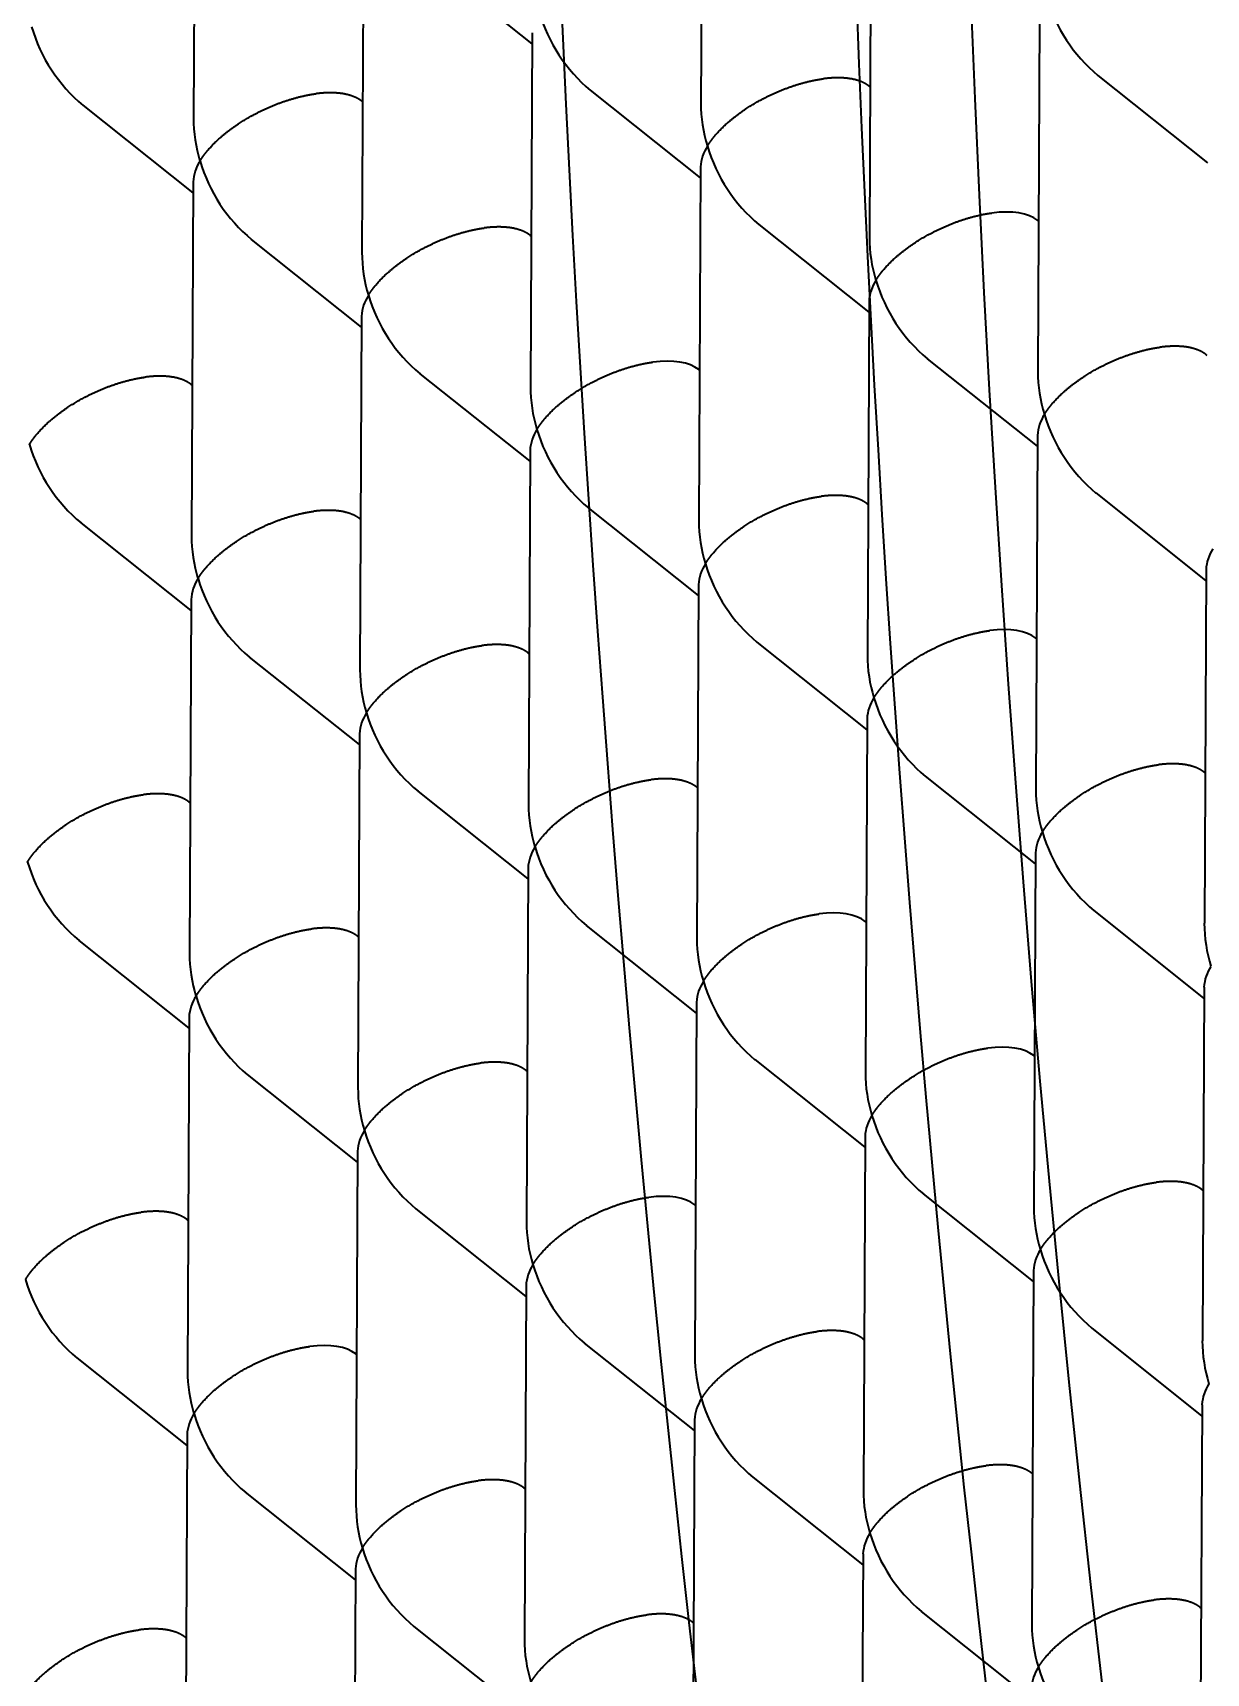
# Model space of a CAD drawing. Extents: x 23 to 587, y 4 to 413.
# Drawn here: x 420.194 to 423.513, y 151.613 to 156.253 of the extents above; entities that cross this region are included whole.
import ezdxf

# ---------------------------------------------------------------- set-up
doc = ezdxf.new("R2010")
doc.units = 0
doc.layers.get('0').update_dxf_attribs({"lineweight": 13})

# ---------------------------------------------------------------- blocks, each defined once
blk = doc.blocks.new('BLOCK6941')
at = {"color": 7, "lineweight": 35, "ltscale": 0.050027}
for p, q in [((-11.1218, 27.9443), (-11.1314, 25.9432)), ((-8.2512, 28.029), (-8.2608, 26.0279)), ((-7.2981, 27.2696), (-7.3078, 25.2685)), ((-10.1687, 27.185), (-10.1784, 25.1839)), ((-6.3451, 26.5102), (-6.3547, 24.5092)), ((-9.2157, 26.4256), (-9.2253, 24.4245)), ((-8.2626, 25.6662), (-8.2722, 23.6652)), ((-11.1332, 25.5816), (-11.1428, 23.5805)), ((-7.3095, 24.9069), (-7.3191, 22.9058)), ((-10.1801, 24.8222), (-10.1897, 22.8212)), ((-6.3564, 24.1475), (-6.366, 22.1465)), ((-9.227, 24.0629), (-9.2366, 22.0618)), ((-8.2739, 23.3035), (-8.2835, 21.3024)), ((-5.4033, 23.3882), (-5.4129, 21.3871)), ((-11.1445, 23.2189), (-11.1541, 21.2178)), ((-7.3208, 22.5442), (-7.3305, 20.5431)), ((-10.1914, 22.4595), (-10.2011, 20.4584)), ((-6.3678, 21.7848), (-6.3774, 19.7837)), ((-9.2384, 21.7002), (-9.248, 19.6991)), ((-5.4147, 21.0254), (-5.4243, 19.0244)), ((-8.2853, 20.9408), (-8.2949, 18.9397)), ((-11.1559, 20.8562), (-11.1655, 18.8551)), ((-7.3322, 20.1814), (-7.3418, 18.1804)), ((-10.2028, 20.0968), (-10.2124, 18.0957)), ((-6.3791, 19.4221), (-6.3887, 17.421)), ((-9.2497, 19.3374), (-9.2593, 17.3364)), ((-5.426, 18.6627), (-5.4356, 16.6617)), ((-8.2966, 18.5781), (-8.3062, 16.577)), ((-11.1672, 18.4934), (-11.1768, 16.4924)), ((-10.2141, 17.7341), (-10.2238, 15.733)), ((-7.3435, 17.8187), (-7.3532, 15.8176))]:
    blk.add_line(p, q, dxfattribs=at)
at = {"color": 7, "lineweight": 35, "ltscale": 0.019884}
for p, q in [((-9.216, 26.364), (-9.838, 26.8596)), ((-5.3923, 25.6893), (-6.0143, 26.1849)), ((-8.2629, 25.6047), (-8.8849, 26.1003)), ((-11.1335, 25.52), (-11.7555, 26.0156)), ((-7.3098, 24.8453), (-7.9318, 25.3409)), ((-10.1804, 24.7607), (-10.8025, 25.2563)), ((-6.3567, 24.0859), (-6.9788, 24.5816)), ((-9.2273, 24.0013), (-9.8494, 24.4969)), ((-5.4036, 23.3266), (-6.0257, 23.8222)), ((-8.2742, 23.2419), (-8.8963, 23.7376)), ((-11.1448, 23.1573), (-11.7669, 23.6529)), ((-7.3211, 22.4826), (-7.9432, 22.9782)), ((-10.1917, 22.3979), (-10.8138, 22.8936)), ((-6.3681, 21.7232), (-6.9901, 22.2188)), ((-9.2387, 21.6386), (-9.8607, 22.1342)), ((-5.415, 20.9639), (-6.037, 21.4595)), ((-8.2856, 20.8792), (-8.9076, 21.3748)), ((-11.1562, 20.7946), (-11.7782, 21.2902)), ((-7.3325, 20.1199), (-7.9546, 20.6155)), ((-10.2031, 20.0352), (-10.8252, 20.5308)), ((-9.25, 19.2759), (-9.8721, 19.7715)), ((-6.3794, 19.3605), (-7.0015, 19.8561)), ((-5.4263, 18.6011), (-6.0484, 19.0968)), ((-8.2969, 18.5165), (-8.919, 19.0121)), ((-11.1675, 18.4319), (-11.7896, 18.9275)), ((-7.3438, 17.7571), (-7.9659, 18.2528)), ((-10.2144, 17.6725), (-10.8365, 18.1681)), ((-6.3908, 16.9978), (-7.0128, 17.4934)), ((-9.2614, 16.9131), (-9.8834, 17.4088))]:
    blk.add_line(p, q, dxfattribs=at)
at = {"color": 7, "lineweight": 35, "ltscale": 0.00016101}
for p, q in [((-7.3037, 26.119), (-7.3087, 26.123)), ((-10.1743, 26.0344), (-10.1793, 26.0384)), ((-6.3506, 25.3597), (-6.3556, 25.3637)), ((-9.2212, 25.275), (-9.2262, 25.279)), ((-5.3975, 24.6003), (-5.4025, 24.6043)), ((-8.2681, 24.5157), (-8.2731, 24.5197)), ((-11.1387, 24.431), (-11.1437, 24.435)), ((-10.1856, 23.6717), (-10.1907, 23.6757)), ((-7.315, 23.7563), (-7.3201, 23.7603)), ((-6.3619, 22.9969), (-6.367, 23.001)), ((-9.2325, 22.9123), (-9.2376, 22.9163)), ((-5.4089, 22.2376), (-5.4139, 22.2416)), ((-8.2795, 22.1529), (-8.2845, 22.1569)), ((-11.1501, 22.0683), (-11.1551, 22.0723)), ((-7.3264, 21.3936), (-7.3314, 21.3976)), ((-10.197, 21.3089), (-10.202, 21.3129)), ((-6.3733, 20.6342), (-6.3783, 20.6382)), ((-9.2439, 20.5496), (-9.2489, 20.5536)), ((-5.4202, 19.8749), (-5.4252, 19.8789)), ((-8.2908, 19.7902), (-8.2958, 19.7942)), ((-11.1614, 19.7056), (-11.1664, 19.7096)), ((-7.3377, 19.0309), (-7.3428, 19.0349)), ((-10.2083, 18.9462), (-10.2134, 18.9502)), ((-6.3846, 18.2715), (-6.3897, 18.2755)), ((-9.2552, 18.1869), (-9.2603, 18.1909)), ((-5.4316, 17.5121), (-5.4366, 17.5162)), ((-8.3022, 17.4275), (-8.3072, 17.4315)), ((-11.1728, 17.3429), (-11.1778, 17.3469))]:
    blk.add_line(p, q, dxfattribs=at)
at = {"color": 7, "lineweight": 35}
for centre, radius, start, end in [((-5.4296, 26.8858), 0.9134, 196.36185, 230.16232), ((-11.1711, 26.7164), 0.9131, 196.35942, 230.1725), ((-8.3002, 26.8011), 0.9134, 196.36185, 230.16232), ((-7.4236, 26.0309), 0.8374, 180.20461, 197.11911), ((-10.2942, 25.9462), 0.8374, 180.20461, 197.11911), ((-8.0245, 25.6524), 0.2388, 146.50341, 176.6622), ((-7.3471, 26.0418), 0.9134, 196.36185, 230.16232), ((-10.8951, 25.5677), 0.2388, 146.50341, 176.6622), ((-10.2177, 25.9571), 0.9134, 196.36185, 230.16232), ((-6.4705, 25.2715), 0.8374, 180.20461, 197.11911), ((-9.3412, 25.1868), 0.8373, 180.1991, 197.11605), ((-7.0714, 24.8931), 0.2388, 146.52963, 176.69196), ((-6.3941, 25.2824), 0.9134, 196.36185, 230.16232), ((-9.942, 24.8083), 0.2388, 146.50341, 176.6622), ((-9.2647, 25.1978), 0.9134, 196.36185, 230.16232), ((-5.5174, 24.5122), 0.8374, 180.20461, 197.11911), ((-8.388, 24.4275), 0.8374, 180.20461, 197.11911), ((-6.1183, 24.1336), 0.2388, 146.50341, 176.6622), ((-5.4413, 24.5229), 0.9131, 196.35942, 230.1725), ((-8.9889, 24.049), 0.2388, 146.50341, 176.6622), ((-8.3116, 24.4384), 0.9134, 196.36185, 230.16232), ((-11.1822, 24.3538), 0.9134, 196.36185, 230.16232), ((-10.3055, 23.5835), 0.8374, 180.20461, 197.11911), ((-7.435, 23.6681), 0.8373, 180.1991, 197.11605), ((-5.1652, 23.3743), 0.2388, 146.50341, 176.6622), ((-8.0358, 23.2898), 0.2388, 146.52963, 176.69196), ((-7.3585, 23.6791), 0.9134, 196.36185, 230.16232), ((-10.9064, 23.205), 0.2388, 146.50341, 176.6622), ((-10.2291, 23.5944), 0.9134, 196.36185, 230.16232), ((-6.4818, 22.9088), 0.8374, 180.20461, 197.11911), ((-9.3524, 22.8242), 0.8374, 180.20461, 197.11911), ((-7.0827, 22.5303), 0.2388, 146.50341, 176.6622), ((-6.4054, 22.9197), 0.9134, 196.36185, 230.16232), ((-9.9533, 22.4458), 0.2388, 146.52963, 176.69196), ((-9.276, 22.8351), 0.9134, 196.36185, 230.16232), ((-5.5287, 22.1494), 0.8374, 180.20461, 197.11911), ((-8.3993, 22.0648), 0.8374, 180.20461, 197.11911), ((-9.0003, 21.6863), 0.2388, 146.50341, 176.6622), ((-8.3229, 22.0757), 0.9134, 196.36185, 230.16232), ((-6.1297, 21.7709), 0.2388, 146.50341, 176.6622), ((-5.4523, 22.1603), 0.9134, 196.36185, 230.16232), ((-11.1935, 21.9911), 0.9134, 196.36185, 230.16232), ((-4.5757, 21.3901), 0.8374, 180.20461, 197.11911), ((-7.4463, 21.3054), 0.8374, 180.20461, 197.11911), ((-10.317, 21.2207), 0.8373, 180.1991, 197.11605), ((-5.1766, 21.0117), 0.2388, 146.52963, 176.69196), ((-8.0472, 20.9269), 0.2388, 146.50341, 176.6622), ((-7.3698, 21.3163), 0.9134, 196.36185, 230.16232), ((-10.9178, 20.8423), 0.2388, 146.50341, 176.6622), ((-10.2408, 21.2316), 0.9131, 196.35942, 230.1725), ((-6.4932, 20.5461), 0.8374, 180.20461, 197.11911), ((-9.3638, 20.4614), 0.8374, 180.20461, 197.11911), ((-7.0941, 20.1676), 0.2388, 146.50341, 176.6622), ((-6.4168, 20.557), 0.9134, 196.36185, 230.16232), ((-9.9647, 20.0829), 0.2388, 146.50341, 176.6622), ((-9.2874, 20.4723), 0.9134, 196.36185, 230.16232), ((-5.5401, 19.7867), 0.8374, 180.20461, 197.11911), ((-8.4108, 19.702), 0.8373, 180.1991, 197.11605), ((-6.141, 19.4082), 0.2388, 146.50341, 176.6622), ((-5.464, 19.7975), 0.9131, 196.35942, 230.1725), ((-9.0116, 19.3235), 0.2388, 146.50341, 176.6622), ((-8.3343, 19.713), 0.9134, 196.36185, 230.16232), ((-11.2049, 19.6283), 0.9134, 196.36185, 230.16232), ((-7.4576, 18.9427), 0.8374, 180.20461, 197.11911), ((-4.587, 19.0274), 0.8374, 180.20461, 197.11911), ((-10.3283, 18.858), 0.8373, 180.1991, 197.11605), ((-5.1879, 18.649), 0.2388, 146.52963, 176.69196), ((-8.0585, 18.5643), 0.2388, 146.52963, 176.69196), ((-7.3812, 18.9536), 0.9134, 196.36185, 230.16232), ((-10.9291, 18.4797), 0.2388, 146.52963, 176.69196), ((-10.2518, 18.869), 0.9134, 196.36185, 230.16232), ((-6.5045, 18.1834), 0.8374, 180.20461, 197.11911), ((-9.3751, 18.0987), 0.8374, 180.20461, 197.11911), ((-7.1055, 17.8048), 0.2388, 146.50341, 176.6622), ((-6.4281, 18.1943), 0.9134, 196.36185, 230.16232), ((-9.9761, 17.7202), 0.2388, 146.50341, 176.6622), ((-9.2987, 18.1096), 0.9134, 196.36185, 230.16232), ((-5.5515, 17.424), 0.8374, 180.20461, 197.11911), ((-8.4221, 17.3394), 0.8374, 180.20461, 197.11911), ((-6.1524, 17.0455), 0.2388, 146.50341, 176.6622), ((-5.475, 17.4349), 0.9134, 196.36185, 230.16232)]:
    blk.add_arc(centre, radius, start, end, dxfattribs=at)
for centre in [(-6.8085, 25.0854), (-8.726, 24.2414), (-6.8199, 22.7227), (-7.7843, 21.1193), (-6.8312, 20.36), (-8.7487, 19.5159), (-10.6662, 18.6719)]:
    blk.add_ellipse(centre, major_axis=(0.4888, 0.234), ratio=0.464922, start_param=0.221717, end_param=0.956598, dxfattribs=at)
for points, knots in [([(-10.1793, 26.0384), (-10.2027, 26.057), (-10.2336, 26.0721), (-10.2721, 26.0825), (-10.3306, 26.0885), (-10.3958, 26.0853), (-10.4101, 26.0841), (-10.4247, 26.0826), (-10.4394, 26.0807)], [0, 0, 0, 0, 0, 0, 0.4890695, 0.4890695, 0.4890695, 0.6239272, 0.6239272, 0.6239272, 0.6239272, 0.6239272, 0.6239272]), ([(-8.2239, 25.7844), (-8.2081, 25.8106), (-8.1888, 25.8375), (-8.1652, 25.8642), (-8.0822, 25.9475), (-7.9681, 26.0267), (-7.8749, 26.0783), (-7.7513, 26.1282), (-7.6263, 26.156), (-7.6069, 26.1597), (-7.5877, 26.1629), (-7.5688, 26.1653)], [0, 0, 0, 0, 0, 0, 0.437223, 0.437223, 0.437223, 1.382095, 1.382095, 1.382095, 1.555484, 1.555484, 1.555484, 1.555484, 1.555484, 1.555484]), ([(-7.3087, 26.123), (-7.3321, 26.1417), (-7.363, 26.1568), (-7.4015, 26.1672), (-7.46, 26.1731), (-7.5252, 26.1699), (-7.5395, 26.1688), (-7.5541, 26.1673), (-7.5688, 26.1653)], [0, 0, 0, 0, 0, 0, 0.4890695, 0.4890695, 0.4890695, 0.6239272, 0.6239272, 0.6239272, 0.6239272, 0.6239272, 0.6239272]), ([(-11.0945, 25.6997), (-11.0787, 25.726), (-11.0594, 25.7529), (-11.0358, 25.7796), (-10.9528, 25.8628), (-10.8387, 25.9421), (-10.7455, 25.9936), (-10.6219, 26.0435), (-10.4969, 26.0714), (-10.4775, 26.0751), (-10.4583, 26.0782), (-10.4394, 26.0807)], [0, 0, 0, 0, 0, 0, 0.437223, 0.437223, 0.437223, 1.382095, 1.382095, 1.382095, 1.555484, 1.555484, 1.555484, 1.555484, 1.555484, 1.555484]), ([(-7.2709, 25.025), (-7.2551, 25.0513), (-7.2357, 25.0782), (-7.2121, 25.1049), (-7.1291, 25.1881), (-7.015, 25.2673), (-6.9218, 25.3189), (-6.7982, 25.3688), (-6.6732, 25.3966), (-6.6538, 25.4004), (-6.6347, 25.4035), (-6.6157, 25.406)], [0, 0, 0, 0, 0, 0, 0.437223, 0.437223, 0.437223, 1.382095, 1.382095, 1.382095, 1.555484, 1.555484, 1.555484, 1.555484, 1.555484, 1.555484]), ([(-10.1415, 24.9404), (-10.1257, 24.9666), (-10.1063, 24.9935), (-10.0827, 25.0202), (-9.9997, 25.1035), (-9.8856, 25.1827), (-9.7924, 25.2343), (-9.6688, 25.2842), (-9.5438, 25.312), (-9.5245, 25.3157), (-9.5053, 25.3189), (-9.4863, 25.3213)], [0, 0, 0, 0, 0, 0, 0.437223, 0.437223, 0.437223, 1.382095, 1.382095, 1.382095, 1.555484, 1.555484, 1.555484, 1.555484, 1.555484, 1.555484]), ([(-9.2262, 25.279), (-9.2496, 25.2977), (-9.2806, 25.3127), (-9.319, 25.3232), (-9.3775, 25.3291), (-9.4427, 25.3259), (-9.4571, 25.3248), (-9.4716, 25.3233), (-9.4863, 25.3213)], [0, 0, 0, 0, 0, 0, 0.4890695, 0.4890695, 0.4890695, 0.6239272, 0.6239272, 0.6239272, 0.6239272, 0.6239272, 0.6239272]), ([(-6.3178, 24.2656), (-6.302, 24.2919), (-6.2826, 24.3188), (-6.259, 24.3455), (-6.176, 24.4287), (-6.0619, 24.508), (-5.9687, 24.5595), (-5.8451, 24.6094), (-5.7201, 24.6373), (-5.7008, 24.641), (-5.6816, 24.6441), (-5.6627, 24.6466)], [0, 0, 0, 0, 0, 0, 0.437223, 0.437223, 0.437223, 1.382095, 1.382095, 1.382095, 1.555484, 1.555484, 1.555484, 1.555484, 1.555484, 1.555484]), ([(-5.4025, 24.6043), (-5.4259, 24.6229), (-5.4569, 24.638), (-5.4954, 24.6484), (-5.5538, 24.6544), (-5.619, 24.6512), (-5.6334, 24.6501), (-5.6479, 24.6485), (-5.6627, 24.6466)], [0, 0, 0, 0, 0, 0, 0.4890695, 0.4890695, 0.4890695, 0.6239272, 0.6239272, 0.6239272, 0.6239272, 0.6239272, 0.6239272]), ([(-9.1884, 24.181), (-9.1726, 24.2073), (-9.1532, 24.2342), (-9.1296, 24.2609), (-9.0466, 24.3441), (-8.9325, 24.4233), (-8.8393, 24.4749), (-8.7157, 24.5248), (-8.5907, 24.5526), (-8.5714, 24.5564), (-8.5522, 24.5595), (-8.5333, 24.562)], [0, 0, 0, 0, 0, 0, 0.437223, 0.437223, 0.437223, 1.382095, 1.382095, 1.382095, 1.555484, 1.555484, 1.555484, 1.555484, 1.555484, 1.555484]), ([(-12.059, 24.0964), (-12.0432, 24.1226), (-12.0238, 24.1495), (-12.0002, 24.1762), (-11.9172, 24.2595), (-11.8031, 24.3387), (-11.7099, 24.3903), (-11.5863, 24.4402), (-11.4613, 24.468), (-11.442, 24.4717), (-11.4228, 24.4749), (-11.4039, 24.4773)], [0, 0, 0, 0, 0, 0, 0.437223, 0.437223, 0.437223, 1.382095, 1.382095, 1.382095, 1.555484, 1.555484, 1.555484, 1.555484, 1.555484, 1.555484]), ([(-11.1437, 24.435), (-11.1671, 24.4537), (-11.1981, 24.4687), (-11.2366, 24.4792), (-11.295, 24.4851), (-11.3602, 24.4819), (-11.3746, 24.4808), (-11.3891, 24.4793), (-11.4039, 24.4773)], [0, 0, 0, 0, 0, 0, 0.4890695, 0.4890695, 0.4890695, 0.6239272, 0.6239272, 0.6239272, 0.6239272, 0.6239272, 0.6239272]), ([(-8.2353, 23.4216), (-8.2195, 23.4479), (-8.2001, 23.4748), (-8.1765, 23.5015), (-8.0935, 23.5847), (-7.9795, 23.664), (-7.8862, 23.7155), (-7.7626, 23.7654), (-7.6376, 23.7933), (-7.6183, 23.797), (-7.5991, 23.8001), (-7.5802, 23.8026)], [0, 0, 0, 0, 0, 0, 0.437223, 0.437223, 0.437223, 1.382095, 1.382095, 1.382095, 1.555484, 1.555484, 1.555484, 1.555484, 1.555484, 1.555484]), ([(-7.3201, 23.7603), (-7.3434, 23.7789), (-7.3744, 23.794), (-7.4129, 23.8044), (-7.4713, 23.8104), (-7.5365, 23.8072), (-7.5509, 23.8061), (-7.5655, 23.8045), (-7.5802, 23.8026)], [0, 0, 0, 0, 0, 0, 0.4890695, 0.4890695, 0.4890695, 0.6239272, 0.6239272, 0.6239272, 0.6239272, 0.6239272, 0.6239272]), ([(-11.1059, 23.337), (-11.0901, 23.3633), (-11.0707, 23.3902), (-11.0471, 23.4169), (-10.9641, 23.5001), (-10.8501, 23.5793), (-10.7568, 23.6309), (-10.6332, 23.6808), (-10.5082, 23.7086), (-10.4889, 23.7124), (-10.4697, 23.7155), (-10.4508, 23.718)], [0, 0, 0, 0, 0, 0, 0.437223, 0.437223, 0.437223, 1.382095, 1.382095, 1.382095, 1.555484, 1.555484, 1.555484, 1.555484, 1.555484, 1.555484]), ([(-10.1907, 23.6757), (-10.214, 23.6943), (-10.245, 23.7094), (-10.2835, 23.7198), (-10.3419, 23.7257), (-10.4071, 23.7225), (-10.4215, 23.7214), (-10.4361, 23.7199), (-10.4508, 23.718)], [0, 0, 0, 0, 0, 0, 0.4890695, 0.4890695, 0.4890695, 0.6239272, 0.6239272, 0.6239272, 0.6239272, 0.6239272, 0.6239272]), ([(-7.2822, 22.6623), (-7.2664, 22.6885), (-7.247, 22.7154), (-7.2234, 22.7421), (-7.1404, 22.8254), (-7.0264, 22.9046), (-6.9331, 22.9562), (-6.8095, 23.0061), (-6.6846, 23.0339), (-6.6652, 23.0377), (-6.646, 23.0408), (-6.6271, 23.0433)], [0, 0, 0, 0, 0, 0, 0.437223, 0.437223, 0.437223, 1.382095, 1.382095, 1.382095, 1.555484, 1.555484, 1.555484, 1.555484, 1.555484, 1.555484]), ([(-10.1528, 22.5776), (-10.137, 22.6039), (-10.1176, 22.6308), (-10.094, 22.6575), (-10.011, 22.7407), (-9.897, 22.82), (-9.8038, 22.8715), (-9.6801, 22.9214), (-9.5552, 22.9493), (-9.5358, 22.953), (-9.5166, 22.9561), (-9.4977, 22.9586)], [0, 0, 0, 0, 0, 0, 0.437223, 0.437223, 0.437223, 1.382095, 1.382095, 1.382095, 1.555484, 1.555484, 1.555484, 1.555484, 1.555484, 1.555484]), ([(-9.2376, 22.9163), (-9.261, 22.9349), (-9.2919, 22.95), (-9.3304, 22.9604), (-9.3888, 22.9664), (-9.454, 22.9632), (-9.4684, 22.9621), (-9.483, 22.9605), (-9.4977, 22.9586)], [0, 0, 0, 0, 0, 0, 0.4890695, 0.4890695, 0.4890695, 0.6239272, 0.6239272, 0.6239272, 0.6239272, 0.6239272, 0.6239272]), ([(-6.3291, 21.9029), (-6.3133, 21.9292), (-6.294, 21.9561), (-6.2703, 21.9828), (-6.1873, 22.066), (-6.0733, 22.1453), (-5.9801, 22.1968), (-5.8564, 22.2467), (-5.7315, 22.2746), (-5.7121, 22.2783), (-5.6929, 22.2814), (-5.674, 22.2839)], [0, 0, 0, 0, 0, 0, 0.437223, 0.437223, 0.437223, 1.382095, 1.382095, 1.382095, 1.555484, 1.555484, 1.555484, 1.555484, 1.555484, 1.555484]), ([(-5.4139, 22.2416), (-5.4373, 22.2602), (-5.4682, 22.2753), (-5.5067, 22.2857), (-5.5652, 22.2917), (-5.6304, 22.2885), (-5.6447, 22.2873), (-5.6593, 22.2858), (-5.674, 22.2839)], [0, 0, 0, 0, 0, 0, 0.4890695, 0.4890695, 0.4890695, 0.6239272, 0.6239272, 0.6239272, 0.6239272, 0.6239272, 0.6239272]), ([(-9.1997, 21.8183), (-9.1839, 21.8445), (-9.1646, 21.8714), (-9.1409, 21.8981), (-9.0579, 21.9814), (-8.9439, 22.0606), (-8.8507, 22.1122), (-8.727, 22.1621), (-8.6021, 22.1899), (-8.5827, 22.1937), (-8.5635, 22.1968), (-8.5446, 22.1993)], [0, 0, 0, 0, 0, 0, 0.437223, 0.437223, 0.437223, 1.382095, 1.382095, 1.382095, 1.555484, 1.555484, 1.555484, 1.555484, 1.555484, 1.555484]), ([(-8.2845, 22.1569), (-8.3079, 22.1756), (-8.3388, 22.1907), (-8.3773, 22.2011), (-8.4358, 22.207), (-8.501, 22.2038), (-8.5153, 22.2027), (-8.5299, 22.2012), (-8.5446, 22.1993)], [0, 0, 0, 0, 0, 0, 0.4890695, 0.4890695, 0.4890695, 0.6239272, 0.6239272, 0.6239272, 0.6239272, 0.6239272, 0.6239272]), ([(-12.0703, 21.7336), (-12.0545, 21.7599), (-12.0352, 21.7868), (-12.0115, 21.8135), (-11.9285, 21.8967), (-11.8145, 21.976), (-11.7213, 22.0275), (-11.5976, 22.0774), (-11.4727, 22.1053), (-11.4533, 22.109), (-11.4341, 22.1121), (-11.4152, 22.1146)], [0, 0, 0, 0, 0, 0, 0.437223, 0.437223, 0.437223, 1.382095, 1.382095, 1.382095, 1.555484, 1.555484, 1.555484, 1.555484, 1.555484, 1.555484]), ([(-11.1551, 22.0723), (-11.1785, 22.0909), (-11.2094, 22.106), (-11.2479, 22.1164), (-11.3064, 22.1224), (-11.3716, 22.1192), (-11.3859, 22.1181), (-11.4005, 22.1165), (-11.4152, 22.1146)], [0, 0, 0, 0, 0, 0, 0.4890695, 0.4890695, 0.4890695, 0.6239272, 0.6239272, 0.6239272, 0.6239272, 0.6239272, 0.6239272]), ([(-11.1172, 20.9743), (-11.1015, 21.0005), (-11.0821, 21.0274), (-11.0585, 21.0541), (-10.9755, 21.1374), (-10.8614, 21.2166), (-10.7682, 21.2682), (-10.6446, 21.3181), (-10.5196, 21.3459), (-10.5002, 21.3497), (-10.4811, 21.3528), (-10.4621, 21.3553)], [0, 0, 0, 0, 0, 0, 0.437223, 0.437223, 0.437223, 1.382095, 1.382095, 1.382095, 1.555484, 1.555484, 1.555484, 1.555484, 1.555484, 1.555484]), ([(-10.202, 21.3129), (-10.2254, 21.3316), (-10.2564, 21.3467), (-10.2948, 21.3571), (-10.3533, 21.363), (-10.4185, 21.3598), (-10.4328, 21.3587), (-10.4474, 21.3572), (-10.4621, 21.3553)], [0, 0, 0, 0, 0, 0, 0.4890695, 0.4890695, 0.4890695, 0.6239272, 0.6239272, 0.6239272, 0.6239272, 0.6239272, 0.6239272]), ([(-8.2466, 21.0589), (-8.2309, 21.0852), (-8.2115, 21.1121), (-8.1879, 21.1388), (-8.1049, 21.222), (-7.9908, 21.3013), (-7.8976, 21.3528), (-7.774, 21.4027), (-7.649, 21.4306), (-7.6296, 21.4343), (-7.6105, 21.4374), (-7.5915, 21.4399)], [0, 0, 0, 0, 0, 0, 0.437223, 0.437223, 0.437223, 1.382095, 1.382095, 1.382095, 1.555484, 1.555484, 1.555484, 1.555484, 1.555484, 1.555484]), ([(-7.2936, 20.2996), (-7.2778, 20.3258), (-7.2584, 20.3527), (-7.2348, 20.3794), (-7.1518, 20.4627), (-7.0377, 20.5419), (-6.9445, 20.5935), (-6.8209, 20.6434), (-6.6959, 20.6712), (-6.6766, 20.6749), (-6.6574, 20.6781), (-6.6384, 20.6805)], [0, 0, 0, 0, 0, 0, 0.437223, 0.437223, 0.437223, 1.382095, 1.382095, 1.382095, 1.555484, 1.555484, 1.555484, 1.555484, 1.555484, 1.555484]), ([(-10.1642, 20.2149), (-10.1484, 20.2412), (-10.129, 20.2681), (-10.1054, 20.2948), (-10.0224, 20.378), (-9.9083, 20.4573), (-9.8151, 20.5088), (-9.6915, 20.5587), (-9.5665, 20.5866), (-9.5472, 20.5903), (-9.528, 20.5934), (-9.509, 20.5959)], [0, 0, 0, 0, 0, 0, 0.437223, 0.437223, 0.437223, 1.382095, 1.382095, 1.382095, 1.555484, 1.555484, 1.555484, 1.555484, 1.555484, 1.555484]), ([(-9.2489, 20.5536), (-9.2723, 20.5722), (-9.3033, 20.5873), (-9.3417, 20.5977), (-9.4002, 20.6037), (-9.4654, 20.6005), (-9.4798, 20.5993), (-9.4943, 20.5978), (-9.509, 20.5959)], [0, 0, 0, 0, 0, 0, 0.4890695, 0.4890695, 0.4890695, 0.6239272, 0.6239272, 0.6239272, 0.6239272, 0.6239272, 0.6239272]), ([(-6.3405, 19.5402), (-6.3247, 19.5665), (-6.3053, 19.5934), (-6.2817, 19.6201), (-6.1987, 19.7033), (-6.0846, 19.7825), (-5.9914, 19.8341), (-5.8678, 19.884), (-5.7428, 19.9118), (-5.7235, 19.9156), (-5.7043, 19.9187), (-5.6854, 19.9212)], [0, 0, 0, 0, 0, 0, 0.437223, 0.437223, 0.437223, 1.382095, 1.382095, 1.382095, 1.555484, 1.555484, 1.555484, 1.555484, 1.555484, 1.555484]), ([(-5.4252, 19.8789), (-5.4486, 19.8975), (-5.4796, 19.9126), (-5.5181, 19.923), (-5.5765, 19.9289), (-5.6417, 19.9257), (-5.6561, 19.9246), (-5.6706, 19.9231), (-5.6854, 19.9212)], [0, 0, 0, 0, 0, 0, 0.4890695, 0.4890695, 0.4890695, 0.6239272, 0.6239272, 0.6239272, 0.6239272, 0.6239272, 0.6239272]), ([(-9.2111, 19.4556), (-9.1953, 19.4818), (-9.1759, 19.5087), (-9.1523, 19.5354), (-9.0693, 19.6187), (-8.9552, 19.6979), (-8.862, 19.7495), (-8.7384, 19.7994), (-8.6134, 19.8272), (-8.5941, 19.8309), (-8.5749, 19.8341), (-8.556, 19.8365)], [0, 0, 0, 0, 0, 0, 0.437223, 0.437223, 0.437223, 1.382095, 1.382095, 1.382095, 1.555484, 1.555484, 1.555484, 1.555484, 1.555484, 1.555484]), ([(-12.0817, 19.3709), (-12.0659, 19.3972), (-12.0465, 19.4241), (-12.0229, 19.4508), (-11.9399, 19.534), (-11.8258, 19.6133), (-11.7326, 19.6648), (-11.609, 19.7147), (-11.484, 19.7426), (-11.4647, 19.7463), (-11.4455, 19.7494), (-11.4266, 19.7519)], [0, 0, 0, 0, 0, 0, 0.437223, 0.437223, 0.437223, 1.382095, 1.382095, 1.382095, 1.555484, 1.555484, 1.555484, 1.555484, 1.555484, 1.555484]), ([(-11.1664, 19.7096), (-11.1898, 19.7282), (-11.2208, 19.7433), (-11.2593, 19.7537), (-11.3177, 19.7597), (-11.3829, 19.7565), (-11.3973, 19.7553), (-11.4118, 19.7538), (-11.4266, 19.7519)], [0, 0, 0, 0, 0, 0, 0.4890695, 0.4890695, 0.4890695, 0.6239272, 0.6239272, 0.6239272, 0.6239272, 0.6239272, 0.6239272]), ([(-8.258, 18.6962), (-8.2422, 18.7225), (-8.2228, 18.7494), (-8.1992, 18.7761), (-8.1162, 18.8593), (-8.0022, 18.9385), (-7.9089, 18.9901), (-7.7853, 19.04), (-7.6603, 19.0678), (-7.641, 19.0716), (-7.6218, 19.0747), (-7.6029, 19.0772)], [0, 0, 0, 0, 0, 0, 0.437223, 0.437223, 0.437223, 1.382095, 1.382095, 1.382095, 1.555484, 1.555484, 1.555484, 1.555484, 1.555484, 1.555484]), ([(-7.3428, 19.0349), (-7.3661, 19.0535), (-7.3971, 19.0686), (-7.4356, 19.079), (-7.494, 19.0849), (-7.5592, 19.0817), (-7.5736, 19.0806), (-7.5882, 19.0791), (-7.6029, 19.0772)], [0, 0, 0, 0, 0, 0, 0.4890695, 0.4890695, 0.4890695, 0.6239272, 0.6239272, 0.6239272, 0.6239272, 0.6239272, 0.6239272]), ([(-11.1286, 18.6116), (-11.1128, 18.6378), (-11.0934, 18.6647), (-11.0698, 18.6914), (-10.9868, 18.7747), (-10.8728, 18.8539), (-10.7795, 18.9055), (-10.6559, 18.9554), (-10.5309, 18.9832), (-10.5116, 18.9869), (-10.4924, 18.9901), (-10.4735, 18.9925)], [0, 0, 0, 0, 0, 0, 0.437223, 0.437223, 0.437223, 1.382095, 1.382095, 1.382095, 1.555484, 1.555484, 1.555484, 1.555484, 1.555484, 1.555484]), ([(-7.3049, 17.9368), (-7.2891, 17.9631), (-7.2698, 17.99), (-7.2461, 18.0167), (-7.1631, 18.0999), (-7.0491, 18.1792), (-6.9559, 18.2307), (-6.8322, 18.2806), (-6.7073, 18.3085), (-6.6879, 18.3122), (-6.6687, 18.3153), (-6.6498, 18.3178)], [0, 0, 0, 0, 0, 0, 0.437223, 0.437223, 0.437223, 1.382095, 1.382095, 1.382095, 1.555484, 1.555484, 1.555484, 1.555484, 1.555484, 1.555484]), ([(-6.3897, 18.2755), (-6.4131, 18.2941), (-6.444, 18.3092), (-6.4825, 18.3196), (-6.5409, 18.3256), (-6.6061, 18.3224), (-6.6205, 18.3213), (-6.6351, 18.3197), (-6.6498, 18.3178)], [0, 0, 0, 0, 0, 0, 0.4890695, 0.4890695, 0.4890695, 0.6239272, 0.6239272, 0.6239272, 0.6239272, 0.6239272, 0.6239272]), ([(-10.1755, 17.8522), (-10.1597, 17.8785), (-10.1404, 17.9054), (-10.1167, 17.9321), (-10.0337, 18.0153), (-9.9197, 18.0945), (-9.8265, 18.1461), (-9.7028, 18.196), (-9.5779, 18.2238), (-9.5585, 18.2276), (-9.5393, 18.2307), (-9.5204, 18.2332)], [0, 0, 0, 0, 0, 0, 0.437223, 0.437223, 0.437223, 1.382095, 1.382095, 1.382095, 1.555484, 1.555484, 1.555484, 1.555484, 1.555484, 1.555484]), ([(-9.2603, 18.1909), (-9.2837, 18.2095), (-9.3146, 18.2246), (-9.3531, 18.235), (-9.4115, 18.2409), (-9.4767, 18.2377), (-9.4911, 18.2366), (-9.5057, 18.2351), (-9.5204, 18.2332)], [0, 0, 0, 0, 0, 0, 0.4890695, 0.4890695, 0.4890695, 0.6239272, 0.6239272, 0.6239272, 0.6239272, 0.6239272, 0.6239272]), ([(-6.3518, 17.1775), (-6.336, 17.2037), (-6.3167, 17.2306), (-6.293, 17.2573), (-6.21, 17.3406), (-6.096, 17.4198), (-6.0028, 17.4714), (-5.8791, 17.5213), (-5.7542, 17.5491), (-5.7348, 17.5529), (-5.7156, 17.556), (-5.6967, 17.5585)], [0, 0, 0, 0, 0, 0, 0.437223, 0.437223, 0.437223, 1.382095, 1.382095, 1.382095, 1.555484, 1.555484, 1.555484, 1.555484, 1.555484, 1.555484]), ([(-5.4366, 17.5162), (-5.46, 17.5348), (-5.4909, 17.5499), (-5.5294, 17.5603), (-5.5879, 17.5662), (-5.6531, 17.563), (-5.6674, 17.5619), (-5.682, 17.5604), (-5.6967, 17.5585)], [0, 0, 0, 0, 0, 0, 0.4890695, 0.4890695, 0.4890695, 0.6239272, 0.6239272, 0.6239272, 0.6239272, 0.6239272, 0.6239272]), ([(-9.2224, 17.0928), (-9.2066, 17.1191), (-9.1873, 17.146), (-9.1636, 17.1727), (-9.0807, 17.2559), (-8.9666, 17.3352), (-8.8734, 17.3867), (-8.7497, 17.4366), (-8.6248, 17.4645), (-8.6054, 17.4682), (-8.5862, 17.4713), (-8.5673, 17.4738)], [0, 0, 0, 0, 0, 0, 0.437223, 0.437223, 0.437223, 1.382095, 1.382095, 1.382095, 1.555484, 1.555484, 1.555484, 1.555484, 1.555484, 1.555484]), ([(-8.3072, 17.4315), (-8.3306, 17.4501), (-8.3615, 17.4652), (-8.4, 17.4756), (-8.4585, 17.4816), (-8.5237, 17.4784), (-8.538, 17.4773), (-8.5526, 17.4757), (-8.5673, 17.4738)], [0, 0, 0, 0, 0, 0, 0.4890695, 0.4890695, 0.4890695, 0.6239272, 0.6239272, 0.6239272, 0.6239272, 0.6239272, 0.6239272]), ([(-12.093, 17.0082), (-12.0772, 17.0345), (-12.0579, 17.0614), (-12.0342, 17.0881), (-11.9513, 17.1713), (-11.8372, 17.2505), (-11.744, 17.3021), (-11.6204, 17.352), (-11.4954, 17.3798), (-11.476, 17.3836), (-11.4568, 17.3867), (-11.4379, 17.3892)], [0, 0, 0, 0, 0, 0, 0.437223, 0.437223, 0.437223, 1.382095, 1.382095, 1.382095, 1.555484, 1.555484, 1.555484, 1.555484, 1.555484, 1.555484]), ([(-11.1778, 17.3469), (-11.2012, 17.3655), (-11.2321, 17.3806), (-11.2706, 17.391), (-11.3291, 17.3969), (-11.3943, 17.3937), (-11.4086, 17.3926), (-11.4232, 17.3911), (-11.4379, 17.3892)], [0, 0, 0, 0, 0, 0, 0.4890695, 0.4890695, 0.4890695, 0.6239272, 0.6239272, 0.6239272, 0.6239272, 0.6239272, 0.6239272])]:
    blk.add_open_spline(points, degree=5, knots=knots, dxfattribs=at)
blk = doc.blocks.new('BLOCK6951')
at = {"color": 7, "lineweight": 35}
for centre, major_axis, start_param, end_param in [((-0.0867, -0.1881), (-5.9189, 45.3655), 0.019728, 3.121964), ((-0.7339, -0.2725), (-5.9189, 45.3655), 0.000034, 3.141627), ((-0.7339, -0.2725), (-6.501, 49.8277), 1.212678, 3.141627)]:
    blk.add_ellipse(centre, major_axis=major_axis, ratio=0.361678, start_param=start_param, end_param=end_param, dxfattribs=at)

msp = doc.modelspace()

# ---------------------------------------------------------------- block references
at = {"lineweight": 0, "xscale": 0.5, "yscale": 0.5, "zscale": 0.5}
for name, p in [('BLOCK6951', (431.573, 151.8767)), ('BLOCK6941', (426.2143, 143.0406))]:
    msp.add_blockref(name, p, dxfattribs=at)

doc.saveas('drawing.dxf')
